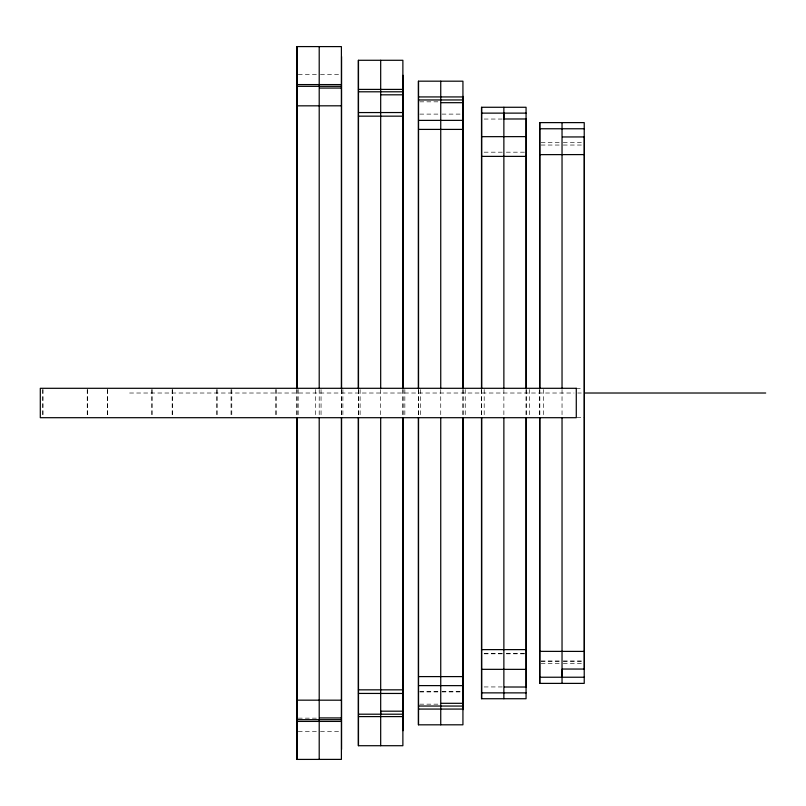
<?xml version="1.0" encoding="UTF-8"?>
<svg xmlns="http://www.w3.org/2000/svg" width="806" height="806" viewBox="0 0 806 806"><rect width="100%" height="100%" fill="white"/><g stroke="black" fill="none" stroke-linecap="round" stroke-linejoin="round"><path stroke-width="0.6" stroke-dasharray="4.03 3.02" d="M298.25 74.374L319.206 74.374M320.445 74.374L341.401 74.374M419.775 101.838L440.741 101.828M419.775 114.109L440.741 114.109M441.97 114.109L462.936 114.109M484.144 119.046L503.871 119.046M541.068 142.612L562.034 142.612M563.263 142.612L584.229 142.612M541.068 145.04L562.034 145.04M563.263 145.04L584.229 145.04M484.144 152.183L503.871 152.183M506.329 152.183L526.066 152.183M576.28 388.301L582.345 388.301M129.585 393.016L574.073 393.016M577.721 393.016L581.327 393.016M576.824 417.699L584.229 417.699M484.144 653.344L503.871 653.344M506.329 653.344L526.066 653.344M484.144 653.817L503.871 653.817M506.329 653.817L526.066 653.817M541.068 660.96L562.034 660.96M563.263 660.96L584.229 660.96M541.068 661.686L562.034 661.686M563.263 661.686L584.229 661.686M541.068 663.388L562.034 663.388M563.263 663.388L584.229 663.388M484.144 686.944L503.871 686.944M419.775 691.77L440.741 691.729M441.97 691.729L462.936 691.729M419.775 691.891L440.741 691.891M441.97 691.891L462.936 691.891M419.775 704.162L440.741 704.162M298.25 718.156L319.206 718.156M298.25 731.677L319.206 731.677M320.445 731.677L341.401 731.677M562.034 389.54L562.034 416.46M543.425 389.52L543.425 416.48M539.839 389.52L539.839 416.48M539.667 389.54L539.667 416.46M529.441 389.52L529.441 416.48M526.227 389.54L526.227 416.46M526.066 389.52L526.066 416.48M503.871 389.54L503.871 416.46M484.194 389.52L484.194 416.48M481.676 389.52L481.676 416.48M481.504 389.54L481.504 416.46M465.243 389.52L465.243 416.48M463.097 389.54L463.097 416.46M462.936 389.52L462.936 416.48M440.741 389.54L440.741 416.46M420.611 389.52L420.611 416.48M418.546 389.52L418.546 416.48M418.374 389.54L418.374 416.46M404.844 389.52L404.844 416.48M403.04 389.54L403.04 416.46M402.879 389.52L402.879 416.48M380.684 389.54L380.684 416.47M360.111 389.52L360.111 416.48M358.489 389.52L358.489 416.48M358.327 389.54L358.327 416.46M342.893 389.52L342.893 416.48M341.573 389.54L341.573 416.46M341.401 389.52L341.401 416.48M321.05 389.52L321.05 416.48M319.206 389.53L319.206 416.47M315.499 389.52L315.499 416.48M298.18 389.52L298.18 416.48M297.011 389.52L297.011 416.48M296.85 389.53L296.85 416.47M276.448 389.52L276.448 416.48M275.44 389.52L275.44 416.48M231.785 389.52L231.785 416.48M231.05 389.52L231.05 416.48M217.217 389.52L217.217 416.48M216.562 389.52L216.562 416.48M172.615 389.52L172.615 416.48M172.172 389.52L172.172 416.48M152.143 389.52L152.143 416.48M151.78 389.52L151.78 416.48M107.611 389.52L107.611 416.48M107.389 389.52L107.389 416.48M87.401 389.52L87.401 416.48M87.229 389.52L87.229 416.48M42.93 389.52L42.93 416.48M42.839 389.52L42.839 416.48"/><path stroke-width="1.21" d="M402.879 714.207L380.684 714.207L380.684 711.235M503.871 118.935L503.871 113.122M584.229 677.231L562.034 677.231L562.256 669.051M539.939 677.242L562.014 677.231M358.781 714.197L380.664 714.207M297.404 719.677L319.186 719.677M482.23 692.868L526.066 692.878M381.198 711.174L402.849 711.194M562.487 669.04L584.209 669.061M584.209 154.591L539.839 154.641M297.011 84.58L341.401 84.58M341.401 86.323L297.464 86.333M319.911 88.076L341.381 88.056M358.489 89.406L402.879 89.406M402.879 91.793L358.831 91.803M402.849 94.806L381.258 94.826M418.546 96.932L462.936 96.932M462.936 99.954L419.18 99.964M441.396 102.694L462.936 102.684M297.011 105.838L341.401 105.808M358.489 112.568L402.849 112.538M526.066 113.122L482.23 113.132M358.489 116.165L402.879 116.165M504.536 118.996L526.036 118.976M418.546 120.396L462.906 120.356M584.229 128.769L539.939 128.758M418.546 129.403L462.936 129.403M481.676 136.667L526.036 136.627M584.209 136.939L562.487 136.96M481.676 156.384L526.066 156.384M584.844 393.016L765.7 393.016M481.676 649.616L526.066 649.616M418.546 676.597L462.936 676.597M358.489 689.835L402.879 689.835M462.906 703.316L441.396 703.306M462.936 706.056L419.18 706.036M418.546 709.068L462.936 709.068M358.489 716.594L402.879 716.594M319.206 719.677L341.401 719.677M297.011 721.42L341.401 721.42M539.839 651.359L584.209 651.409M481.676 669.333L526.036 669.373M418.546 685.604L462.906 685.644M504.536 687.004L526.036 687.024M358.489 693.432L402.849 693.462M297.011 700.162L341.381 700.192M319.911 717.924L341.381 717.945M584.39 136.939L584.39 669.061M562.034 122.613L562.034 388.28M562.034 417.72L562.034 683.387M539.839 388.291L539.839 122.613L584.229 122.613L584.229 683.387L539.839 683.387L539.839 417.699M539.667 122.613L539.667 388.301M539.667 417.699L539.667 683.387M526.227 118.976L526.227 388.301M526.227 417.699L526.227 687.024M526.066 388.291L526.066 107.269L481.676 107.269L481.676 388.291M526.066 417.699L526.066 698.731L481.676 698.731L481.676 417.699M503.871 107.269L503.871 388.28M503.871 417.72L503.871 698.731M481.504 107.269L481.504 388.301M481.504 417.699L481.504 698.731M463.097 96.377L463.097 388.301M463.097 417.699L463.097 709.623M462.936 388.291L462.936 81.194L418.546 81.174L418.546 388.291M462.936 417.699L462.936 724.806L418.546 724.826L418.546 417.699M440.741 81.194L440.741 129.393M440.741 129.585L440.741 388.28M440.741 417.72L440.741 676.415M440.741 676.607L440.741 724.806M418.374 81.194L418.374 388.301M418.374 417.699L418.374 724.806M403.04 75.311L403.04 388.301M403.04 417.699L403.04 730.689M402.879 388.291L402.879 60.289L358.489 60.279L358.489 388.291M402.879 417.699L402.879 745.711L358.489 745.721L358.489 417.699M380.684 60.289L380.684 388.28M380.684 417.72L380.684 745.711M358.327 60.289L358.327 388.301M358.327 417.699L358.327 745.711M341.573 56.581L341.573 388.301M341.573 417.699L341.573 749.419M341.401 388.291L341.401 46.607L297.011 46.587L297.011 388.291M341.401 417.699L341.401 759.393L297.011 759.413L297.011 417.699M319.206 46.607L319.206 388.28M319.206 417.72L319.206 759.393M296.85 46.607L296.85 388.301M296.85 417.699L296.85 759.393M576.28 388.301L40.3 388.301L40.3 417.699L576.28 417.699L576.28 388.301"/></g></svg>
